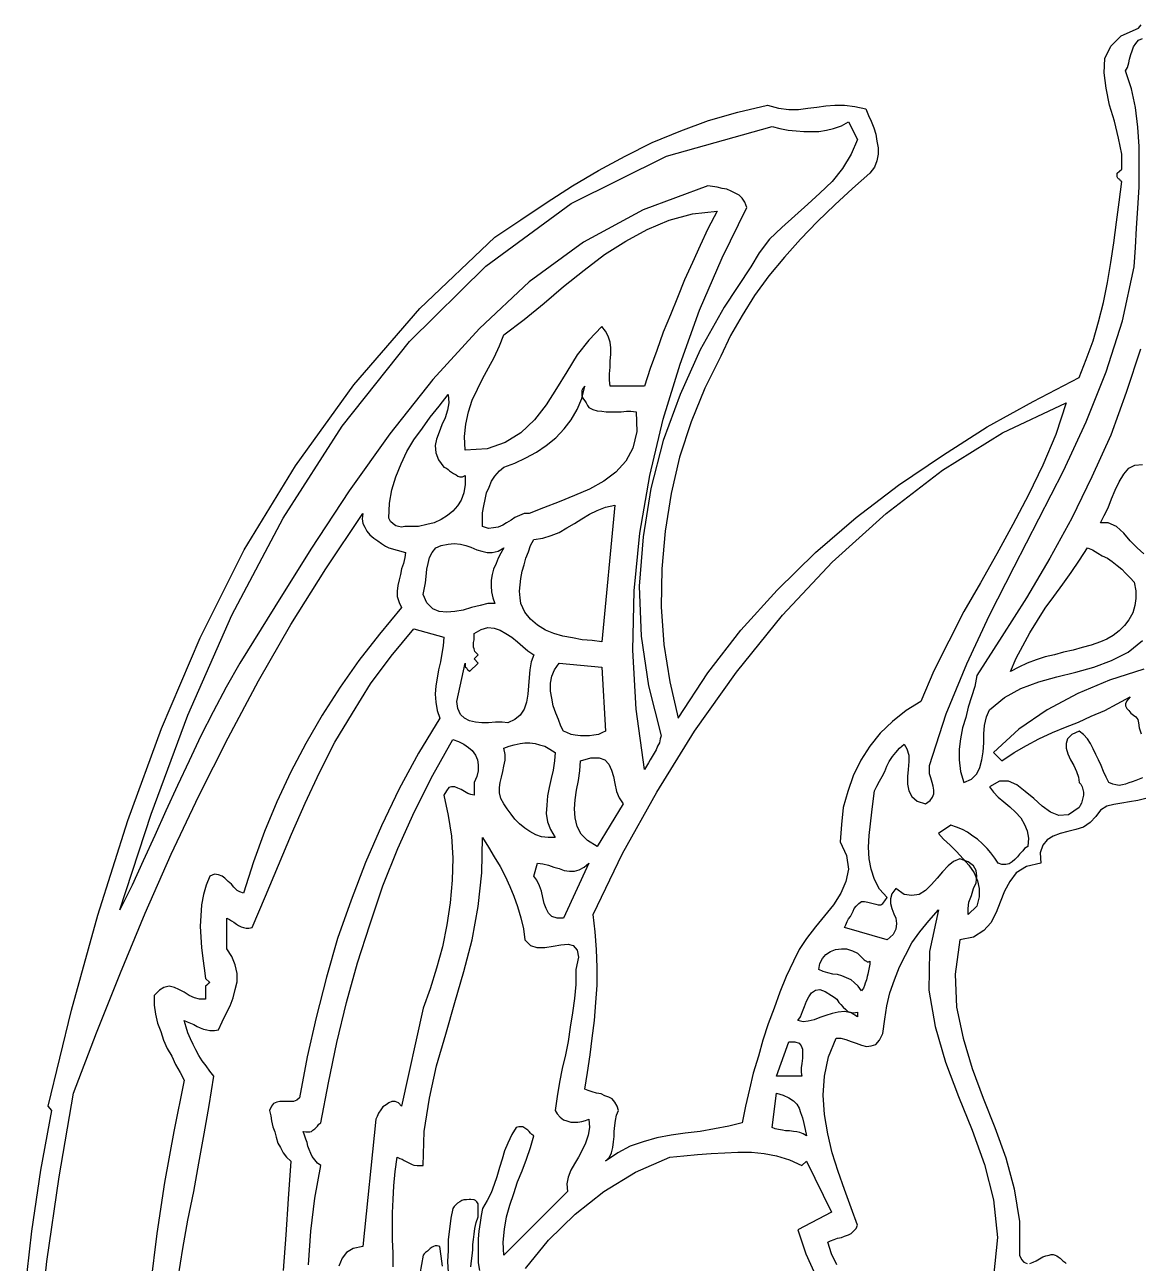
# Model space of a CAD drawing. Extents: x 0.03 to 6.93, y 0.01 to 8.51.
# Drawn here: x 0.056 to 1.777, y 6.592 to 8.505 of the extents above; entities that cross this region are included whole.
import ezdxf

# ---------------------------------------------------------------- set-up
doc = ezdxf.new("R2010")
doc.units = 0
doc.layers.add('1', color=7, linetype='Continuous')

msp = doc.modelspace()

# ---------------------------------------------------------------- linework, layer by layer
for points in [[(0.056, 6.546), (0.067, 6.642), (0.081, 6.736), (0.098, 6.828), (0.092, 6.835), (0.128, 6.983), (0.169, 7.13), (0.215, 7.276), (0.267, 7.418), (0.327, 7.558), (0.395, 7.694), (0.474, 7.824), (0.564, 7.949), (0.666, 8.067), (0.782, 8.177), (0.822, 8.204), (0.861, 8.23), (0.902, 8.256), (0.942, 8.28), (0.983, 8.302), (1.025, 8.323), (1.069, 8.341), (1.112, 8.357), (1.157, 8.37), (1.203, 8.381), (1.22, 8.376), (1.236, 8.374), (1.251, 8.374), (1.265, 8.376), (1.279, 8.378), (1.293, 8.38), (1.307, 8.381), (1.322, 8.381), (1.338, 8.379), (1.355, 8.375), (1.359, 8.365), (1.363, 8.356), (1.367, 8.346), (1.37, 8.336), (1.372, 8.325), (1.374, 8.315), (1.374, 8.305), (1.372, 8.295), (1.368, 8.285), (1.361, 8.276), (1.334, 8.252), (1.307, 8.227), (1.28, 8.201), (1.254, 8.174), (1.229, 8.146), (1.205, 8.117), (1.183, 8.087), (1.164, 8.056), (1.146, 8.025), (1.131, 7.993), (1.106, 7.944), (1.085, 7.892), (1.067, 7.837), (1.054, 7.781), (1.045, 7.723), (1.04, 7.665), (1.039, 7.606), (1.043, 7.548), (1.052, 7.49), (1.065, 7.434), (1.111, 7.504), (1.162, 7.57), (1.218, 7.632), (1.277, 7.69), (1.34, 7.744), (1.405, 7.794), (1.473, 7.84), (1.542, 7.884), (1.613, 7.923), (1.684, 7.96), (1.695, 7.988), (1.706, 8.017), (1.714, 8.046), (1.722, 8.076), (1.728, 8.107), (1.733, 8.138), (1.738, 8.168), (1.742, 8.2), (1.746, 8.231), (1.75, 8.263), (1.748, 8.264), (1.747, 8.266), (1.745, 8.267), (1.744, 8.268), (1.743, 8.27), (1.743, 8.272), (1.743, 8.274), (1.743, 8.276), (1.75, 8.282), (1.75, 8.305), (1.745, 8.33), (1.739, 8.356), (1.731, 8.381), (1.726, 8.407), (1.723, 8.431), (1.724, 8.453), (1.733, 8.472), (1.749, 8.488), (1.776, 8.5), (1.78, 8.505)], [(1.787, 7.31), (1.775, 7.307), (1.762, 7.305), (1.75, 7.303), (1.738, 7.301), (1.727, 7.298), (1.717, 7.292), (1.71, 7.282), (1.701, 7.273), (1.691, 7.266), (1.679, 7.262), (1.667, 7.259), (1.655, 7.256), (1.644, 7.252), (1.635, 7.246), (1.628, 7.238), (1.624, 7.226), (1.625, 7.21), (1.603, 7.205), (1.587, 7.195), (1.577, 7.182), (1.569, 7.167), (1.562, 7.15), (1.556, 7.134), (1.548, 7.118), (1.537, 7.106), (1.521, 7.096), (1.5, 7.092), (1.493, 7.039), (1.495, 6.988), (1.505, 6.94), (1.519, 6.893), (1.536, 6.847), (1.554, 6.802), (1.571, 6.755), (1.584, 6.707), (1.592, 6.657), (1.592, 6.605), (1.595, 6.598), (1.599, 6.594), (1.604, 6.592)], [(1.608, 6.592), (1.613, 6.594), (1.618, 6.596), (1.623, 6.599), (1.628, 6.602), (1.633, 6.604), (1.638, 6.605), (1.641, 6.606), (1.644, 6.606), (1.647, 6.605), (1.65, 6.604), (1.652, 6.602), (1.655, 6.6), (1.657, 6.598), (1.659, 6.596), (1.662, 6.594), (1.664, 6.592)]]:
    msp.add_lwpolyline(points)
at = {"layer": '1'}
for points in [[(1.782, 7.342), (1.777, 7.34), (1.772, 7.338), (1.766, 7.336), (1.761, 7.334), (1.756, 7.332), (1.751, 7.331), (1.746, 7.33), (1.741, 7.331), (1.736, 7.332), (1.73, 7.335), (1.726, 7.343), (1.722, 7.352), (1.718, 7.361), (1.714, 7.37), (1.71, 7.378), (1.706, 7.387), (1.702, 7.395), (1.697, 7.402), (1.691, 7.409), (1.684, 7.414), (1.673, 7.409), (1.666, 7.402), (1.664, 7.395), (1.664, 7.388), (1.667, 7.379), (1.671, 7.37), (1.676, 7.361), (1.68, 7.352), (1.683, 7.343), (1.684, 7.335), (1.687, 7.332), (1.689, 7.328), (1.69, 7.324), (1.691, 7.32), (1.691, 7.315), (1.69, 7.311), (1.689, 7.307), (1.688, 7.303), (1.686, 7.299), (1.684, 7.296), (1.668, 7.285), (1.653, 7.284), (1.64, 7.289), (1.627, 7.298), (1.614, 7.31), (1.601, 7.321), (1.588, 7.331), (1.575, 7.337), (1.561, 7.337), (1.546, 7.328), (1.552, 7.32), (1.559, 7.312), (1.568, 7.305), (1.577, 7.297), (1.586, 7.289), (1.594, 7.28), (1.6, 7.27), (1.604, 7.26), (1.606, 7.249), (1.605, 7.236), (1.6, 7.233), (1.597, 7.229), (1.592, 7.224), (1.589, 7.22), (1.585, 7.216), (1.581, 7.212), (1.576, 7.209), (1.571, 7.208), (1.565, 7.208), (1.559, 7.21), (1.554, 7.218), (1.548, 7.226), (1.542, 7.233), (1.535, 7.24), (1.527, 7.247), (1.52, 7.252), (1.512, 7.258), (1.504, 7.262), (1.495, 7.266), (1.486, 7.269), (1.467, 7.256), (1.475, 7.247), (1.485, 7.238), (1.495, 7.228), (1.505, 7.217), (1.514, 7.207), (1.522, 7.195), (1.527, 7.183), (1.53, 7.171), (1.53, 7.158), (1.526, 7.144), (1.513, 7.131), (1.513, 7.14), (1.514, 7.15), (1.518, 7.16), (1.521, 7.171), (1.525, 7.18), (1.526, 7.19), (1.525, 7.199), (1.521, 7.206), (1.513, 7.212), (1.5, 7.217), (1.49, 7.213), (1.482, 7.206), (1.473, 7.197), (1.465, 7.187), (1.456, 7.177), (1.447, 7.168), (1.437, 7.162), (1.426, 7.16), (1.414, 7.162), (1.401, 7.171), (1.395, 7.163), (1.393, 7.155), (1.393, 7.148), (1.395, 7.14), (1.398, 7.132), (1.401, 7.125), (1.402, 7.117), (1.401, 7.108), (1.397, 7.1), (1.388, 7.092), (1.322, 7.111), (1.324, 7.115), (1.326, 7.12), (1.328, 7.124), (1.331, 7.128), (1.333, 7.132), (1.335, 7.136), (1.337, 7.14), (1.34, 7.144), (1.344, 7.148), (1.348, 7.151), (1.353, 7.151), (1.358, 7.15), (1.362, 7.149), (1.366, 7.148), (1.37, 7.147), (1.374, 7.146), (1.378, 7.146), (1.381, 7.148), (1.384, 7.152), (1.388, 7.157), (1.376, 7.17), (1.368, 7.185), (1.363, 7.201), (1.36, 7.217), (1.359, 7.235), (1.36, 7.253), (1.362, 7.271), (1.364, 7.289), (1.366, 7.306), (1.368, 7.322), (1.372, 7.329), (1.376, 7.337), (1.38, 7.344), (1.384, 7.352), (1.387, 7.36), (1.391, 7.367), (1.396, 7.375), (1.401, 7.381), (1.407, 7.388), (1.414, 7.394), (1.418, 7.387), (1.421, 7.377), (1.421, 7.367), (1.42, 7.355), (1.419, 7.344), (1.419, 7.332), (1.421, 7.322), (1.426, 7.313), (1.434, 7.306), (1.447, 7.302), (1.454, 7.307), (1.458, 7.312), (1.46, 7.317), (1.46, 7.323), (1.459, 7.329), (1.457, 7.335), (1.455, 7.342), (1.453, 7.348), (1.453, 7.355), (1.453, 7.361), (1.479, 7.441), (1.511, 7.518), (1.546, 7.593), (1.584, 7.668), (1.622, 7.742), (1.66, 7.816), (1.695, 7.892), (1.726, 7.969), (1.751, 8.048), (1.769, 8.131), (1.771, 8.161), (1.773, 8.191), (1.775, 8.222), (1.777, 8.254), (1.777, 8.285), (1.777, 8.317), (1.775, 8.347), (1.771, 8.377), (1.765, 8.406), (1.756, 8.434), (1.759, 8.439), (1.761, 8.446), (1.762, 8.452), (1.764, 8.459), (1.766, 8.465), (1.768, 8.471), (1.772, 8.476), (1.776, 8.481), (1.782, 8.484)], [(1.342, 8.328), (1.332, 8.305), (1.319, 8.283), (1.303, 8.263), (1.284, 8.245), (1.265, 8.228), (1.245, 8.21), (1.225, 8.192), (1.206, 8.174), (1.19, 8.153), (1.177, 8.131), (1.136, 8.069), (1.099, 8.003), (1.068, 7.934), (1.042, 7.863), (1.023, 7.789), (1.011, 7.714), (1.005, 7.638), (1.008, 7.561), (1.019, 7.484), (1.039, 7.407), (1.037, 7.402), (1.036, 7.396), (1.033, 7.391), (1.031, 7.385), (1.028, 7.38), (1.025, 7.375), (1.022, 7.37), (1.019, 7.365), (1.016, 7.36), (1.013, 7.355), (1, 7.448), (0.995, 7.539), (0.997, 7.631), (1.006, 7.72), (1.021, 7.809), (1.042, 7.896), (1.068, 7.981), (1.098, 8.064), (1.133, 8.145), (1.171, 8.223), (1.168, 8.231), (1.164, 8.237), (1.159, 8.242), (1.153, 8.245), (1.147, 8.248), (1.14, 8.251), (1.133, 8.252), (1.125, 8.254), (1.118, 8.255), (1.111, 8.256), (1.011, 8.219), (0.919, 8.169), (0.835, 8.108), (0.758, 8.036), (0.686, 7.957), (0.62, 7.873), (0.557, 7.785), (0.498, 7.695), (0.442, 7.606), (0.388, 7.519), (0.367, 7.482), (0.347, 7.444), (0.328, 7.407), (0.31, 7.368), (0.292, 7.33), (0.274, 7.291), (0.257, 7.253), (0.239, 7.214), (0.222, 7.176), (0.203, 7.138), (0.251, 7.286), (0.308, 7.439), (0.376, 7.593), (0.455, 7.743), (0.546, 7.885), (0.65, 8.016), (0.768, 8.132), (0.9, 8.229), (1.047, 8.302), (1.21, 8.348), (1.222, 8.345), (1.235, 8.342), (1.247, 8.341), (1.259, 8.34), (1.27, 8.34), (1.282, 8.34), (1.294, 8.342), (1.305, 8.345), (1.317, 8.349), (1.328, 8.355), (1.342, 8.328)], [(1.125, 8.217), (1.111, 8.19), (1.099, 8.164), (1.087, 8.138), (1.075, 8.111), (1.064, 8.084), (1.053, 8.057), (1.042, 8.03), (1.032, 8.002), (1.022, 7.974), (1.013, 7.947), (0.96, 7.947), (0.959, 7.956), (0.959, 7.966), (0.96, 7.976), (0.96, 7.986), (0.961, 7.996), (0.961, 8.006), (0.96, 8.015), (0.957, 8.024), (0.953, 8.032), (0.947, 8.039), (0.927, 8.018), (0.909, 7.995), (0.893, 7.969), (0.877, 7.943), (0.861, 7.918), (0.843, 7.895), (0.822, 7.875), (0.798, 7.86), (0.77, 7.85), (0.736, 7.848), (0.735, 7.869), (0.737, 7.888), (0.741, 7.907), (0.747, 7.925), (0.755, 7.942), (0.763, 7.958), (0.772, 7.975), (0.781, 7.991), (0.789, 8.009), (0.796, 8.026), (0.827, 8.05), (0.858, 8.075), (0.888, 8.101), (0.92, 8.126), (0.951, 8.15), (0.984, 8.171), (1.017, 8.189), (1.051, 8.203), (1.087, 8.213), (1.125, 8.217)], [(1.779, 8.004), (1.757, 7.937), (1.733, 7.871), (1.704, 7.807), (1.673, 7.743), (1.639, 7.681), (1.603, 7.62), (1.565, 7.56), (1.526, 7.5), (1.523, 7.483), (1.518, 7.467), (1.513, 7.451), (1.509, 7.435), (1.504, 7.419), (1.501, 7.402), (1.499, 7.386), (1.499, 7.37), (1.501, 7.352), (1.506, 7.335), (1.518, 7.34), (1.526, 7.348), (1.531, 7.358), (1.534, 7.37), (1.536, 7.382), (1.537, 7.396), (1.537, 7.41), (1.538, 7.423), (1.541, 7.436), (1.546, 7.447), (1.569, 7.466), (1.594, 7.48), (1.622, 7.49), (1.65, 7.498), (1.679, 7.505), (1.707, 7.513), (1.734, 7.523), (1.76, 7.536), (1.782, 7.554)], [(0.927, 7.914), (0.933, 7.911), (0.94, 7.909), (0.947, 7.908), (0.954, 7.907), (0.962, 7.907), (0.969, 7.907), (0.977, 7.907), (0.985, 7.908), (0.992, 7.908), (1, 7.907), (1.001, 7.877), (0.995, 7.851), (0.984, 7.831), (0.969, 7.814), (0.95, 7.8), (0.928, 7.788), (0.905, 7.778), (0.881, 7.768), (0.857, 7.759), (0.835, 7.75), (0.827, 7.75), (0.82, 7.747), (0.813, 7.744), (0.807, 7.74), (0.8, 7.736), (0.794, 7.732), (0.787, 7.729), (0.78, 7.728), (0.772, 7.727), (0.763, 7.73), (0.763, 7.74), (0.763, 7.751), (0.765, 7.762), (0.767, 7.772), (0.769, 7.782), (0.773, 7.791), (0.777, 7.8), (0.782, 7.808), (0.789, 7.816), (0.796, 7.822), (0.813, 7.828), (0.83, 7.836), (0.846, 7.845), (0.861, 7.855), (0.876, 7.867), (0.889, 7.881), (0.9, 7.895), (0.909, 7.911), (0.916, 7.928), (0.921, 7.947), (0.918, 7.943), (0.916, 7.94), (0.916, 7.937), (0.916, 7.933), (0.917, 7.93), (0.919, 7.927), (0.921, 7.924), (0.923, 7.921), (0.925, 7.917), (0.927, 7.914)], [(0.703, 7.822), (0.707, 7.82), (0.71, 7.818), (0.712, 7.816), (0.715, 7.814), (0.718, 7.812), (0.722, 7.81), (0.725, 7.808), (0.728, 7.807), (0.732, 7.807), (0.736, 7.809), (0.736, 7.795), (0.734, 7.782), (0.73, 7.771), (0.724, 7.762), (0.717, 7.754), (0.709, 7.747), (0.699, 7.741), (0.688, 7.736), (0.677, 7.733), (0.664, 7.73), (0.659, 7.73), (0.654, 7.73), (0.649, 7.73), (0.643, 7.73), (0.638, 7.729), (0.633, 7.73), (0.629, 7.731), (0.625, 7.734), (0.621, 7.738), (0.618, 7.743), (0.619, 7.766), (0.623, 7.787), (0.629, 7.807), (0.637, 7.827), (0.646, 7.846), (0.657, 7.864), (0.67, 7.882), (0.682, 7.899), (0.696, 7.916), (0.71, 7.934), (0.711, 7.921), (0.709, 7.91), (0.705, 7.898), (0.7, 7.887), (0.696, 7.876), (0.692, 7.865), (0.69, 7.855), (0.691, 7.844), (0.695, 7.833), (0.703, 7.822)], [(1.44, 7.46), (1.417, 7.446), (1.396, 7.429), (1.377, 7.411), (1.361, 7.391), (1.347, 7.369), (1.335, 7.345), (1.327, 7.321), (1.32, 7.296), (1.317, 7.27), (1.315, 7.243), (1.325, 7.222), (1.328, 7.201), (1.324, 7.182), (1.316, 7.164), (1.305, 7.146), (1.291, 7.129), (1.277, 7.112), (1.263, 7.094), (1.252, 7.077), (1.243, 7.059), (1.232, 7.035), (1.222, 7.011), (1.213, 6.986), (1.204, 6.962), (1.196, 6.937), (1.189, 6.912), (1.181, 6.886), (1.175, 6.861), (1.169, 6.835), (1.164, 6.809), (1.143, 6.804), (1.121, 6.8), (1.099, 6.796), (1.076, 6.793), (1.054, 6.79), (1.032, 6.786), (1.011, 6.78), (0.991, 6.773), (0.972, 6.763), (0.953, 6.75), (0.959, 6.756), (0.962, 6.763), (0.964, 6.771), (0.965, 6.78), (0.966, 6.788), (0.966, 6.796), (0.967, 6.805), (0.968, 6.813), (0.97, 6.821), (0.973, 6.828), (0.971, 6.835), (0.967, 6.841), (0.963, 6.846), (0.958, 6.849), (0.952, 6.851), (0.946, 6.854), (0.939, 6.855), (0.932, 6.857), (0.926, 6.859), (0.921, 6.861), (0.925, 6.887), (0.929, 6.914), (0.932, 6.94), (0.936, 6.967), (0.938, 6.995), (0.94, 7.022), (0.94, 7.049), (0.939, 7.077), (0.937, 7.104), (0.934, 7.131), (0.979, 7.225), (1.032, 7.32), (1.09, 7.414), (1.155, 7.505), (1.226, 7.593), (1.303, 7.675), (1.386, 7.75), (1.473, 7.817), (1.566, 7.875), (1.664, 7.921), (1.648, 7.872), (1.628, 7.825), (1.606, 7.779), (1.582, 7.733), (1.557, 7.688), (1.532, 7.643), (1.506, 7.599), (1.483, 7.553), (1.46, 7.507), (1.44, 7.46)], [(1.784, 7.688), (1.774, 7.697), (1.763, 7.708), (1.753, 7.72), (1.742, 7.73), (1.729, 7.736), (1.717, 7.736), (1.723, 7.747), (1.729, 7.759), (1.734, 7.773), (1.74, 7.786), (1.746, 7.799), (1.753, 7.811), (1.761, 7.82), (1.77, 7.825), (1.782, 7.826)], [(0.076, 6.462), (0.09, 6.595), (0.109, 6.726), (0.131, 6.855), (0.167, 6.948), (0.204, 7.041), (0.242, 7.133), (0.282, 7.224), (0.325, 7.314), (0.37, 7.404), (0.417, 7.492), (0.467, 7.579), (0.521, 7.665), (0.578, 7.75), (0.577, 7.742), (0.578, 7.735), (0.581, 7.729), (0.584, 7.723), (0.589, 7.717), (0.595, 7.712), (0.601, 7.708), (0.607, 7.704), (0.613, 7.7), (0.618, 7.697)], [(0.947, 7.552), (0.932, 7.554), (0.917, 7.555), (0.902, 7.558), (0.887, 7.561), (0.873, 7.565), (0.86, 7.57), (0.848, 7.578), (0.837, 7.587), (0.828, 7.598), (0.822, 7.611), (0.821, 7.62), (0.82, 7.63), (0.821, 7.64), (0.822, 7.65), (0.824, 7.661), (0.827, 7.671), (0.83, 7.681), (0.834, 7.691), (0.837, 7.701), (0.842, 7.71), (0.856, 7.712), (0.869, 7.716), (0.881, 7.721), (0.893, 7.728), (0.905, 7.735), (0.916, 7.742), (0.928, 7.749), (0.94, 7.755), (0.953, 7.76), (0.967, 7.763), (0.947, 7.552)], [(0.618, 7.697), (0.644, 7.69), (0.643, 7.682), (0.641, 7.673), (0.638, 7.665), (0.636, 7.656), (0.634, 7.648), (0.632, 7.639), (0.631, 7.63), (0.631, 7.622), (0.634, 7.613), (0.638, 7.605), (0.604, 7.564), (0.572, 7.523), (0.543, 7.482), (0.515, 7.439), (0.49, 7.395), (0.467, 7.351), (0.445, 7.305), (0.426, 7.259), (0.409, 7.212), (0.394, 7.164), (0.388, 7.166), (0.384, 7.168), (0.379, 7.173), (0.375, 7.178), (0.37, 7.182), (0.365, 7.187), (0.361, 7.19), (0.355, 7.192), (0.349, 7.193), (0.342, 7.19), (0.336, 7.176), (0.332, 7.162), (0.329, 7.146), (0.328, 7.129), (0.327, 7.113), (0.328, 7.096), (0.329, 7.08), (0.331, 7.063), (0.333, 7.048), (0.335, 7.032), (0.342, 7.026), (0.339, 7.024), (0.337, 7.022), (0.335, 7.02), (0.335, 7.017), (0.335, 7.014), (0.335, 7.011), (0.335, 7.008), (0.335, 7.005), (0.335, 7.002), (0.335, 7), (0.326, 7), (0.318, 7.002), (0.31, 7.006), (0.302, 7.011), (0.294, 7.015), (0.287, 7.018), (0.279, 7.02), (0.271, 7.018), (0.264, 7.014), (0.256, 7.006), (0.256, 6.991), (0.258, 6.977), (0.261, 6.963), (0.266, 6.95), (0.27, 6.937), (0.276, 6.924), (0.283, 6.912), (0.289, 6.899), (0.296, 6.887), (0.302, 6.875), (0.286, 6.796), (0.272, 6.717), (0.26, 6.638), (0.25, 6.559)], [(0.796, 7.697), (0.791, 7.689), (0.787, 7.681), (0.784, 7.673), (0.78, 7.664), (0.778, 7.656), (0.776, 7.647), (0.776, 7.638), (0.777, 7.629), (0.779, 7.62), (0.782, 7.611), (0.771, 7.611), (0.759, 7.608), (0.746, 7.605), (0.733, 7.601), (0.72, 7.599), (0.708, 7.598), (0.696, 7.599), (0.686, 7.603), (0.677, 7.612), (0.671, 7.625), (0.673, 7.633), (0.675, 7.643), (0.676, 7.653), (0.677, 7.664), (0.679, 7.673), (0.681, 7.682), (0.685, 7.69), (0.691, 7.697), (0.699, 7.701), (0.71, 7.703), (0.719, 7.704), (0.729, 7.703), (0.737, 7.701), (0.745, 7.698), (0.754, 7.694), (0.762, 7.692), (0.77, 7.69), (0.778, 7.69), (0.787, 7.692), (0.796, 7.697)], [(1.769, 7.644), (1.772, 7.631), (1.772, 7.619), (1.77, 7.608), (1.767, 7.597), (1.761, 7.586), (1.754, 7.577), (1.746, 7.569), (1.737, 7.562), (1.727, 7.556), (1.717, 7.552), (1.703, 7.547), (1.689, 7.543), (1.675, 7.539), (1.66, 7.536), (1.646, 7.532), (1.632, 7.529), (1.618, 7.524), (1.604, 7.519), (1.591, 7.513), (1.578, 7.506), (1.587, 7.527), (1.597, 7.546), (1.608, 7.566), (1.62, 7.585), (1.632, 7.604), (1.645, 7.622), (1.659, 7.641), (1.672, 7.659), (1.685, 7.678), (1.697, 7.697), (1.705, 7.694), (1.713, 7.689), (1.72, 7.685), (1.728, 7.681), (1.735, 7.676), (1.743, 7.67), (1.75, 7.664), (1.756, 7.658), (1.763, 7.651), (1.769, 7.644)], [(0.293, 6.57), (0.3, 6.615), (0.308, 6.659), (0.317, 6.703), (0.325, 6.747), (0.333, 6.792), (0.341, 6.836), (0.348, 6.881), (0.342, 6.889), (0.336, 6.897), (0.33, 6.905), (0.325, 6.913), (0.32, 6.922), (0.316, 6.93), (0.312, 6.939), (0.308, 6.948), (0.305, 6.957), (0.302, 6.967), (0.307, 6.965), (0.312, 6.963), (0.317, 6.961), (0.322, 6.958), (0.327, 6.956), (0.332, 6.954), (0.337, 6.953), (0.342, 6.952), (0.349, 6.952), (0.355, 6.953), (0.361, 6.965), (0.367, 6.978), (0.373, 6.99), (0.378, 7.002), (0.381, 7.015), (0.384, 7.027), (0.384, 7.04), (0.381, 7.053), (0.376, 7.066), (0.368, 7.078), (0.368, 7.125), (0.372, 7.123), (0.375, 7.121), (0.379, 7.119), (0.383, 7.116), (0.386, 7.114), (0.39, 7.112), (0.394, 7.111), (0.398, 7.11), (0.402, 7.11), (0.407, 7.111), (0.428, 7.159), (0.448, 7.207), (0.468, 7.255), (0.489, 7.303), (0.511, 7.35), (0.535, 7.397), (0.562, 7.442), (0.59, 7.487), (0.622, 7.53), (0.657, 7.572), (0.703, 7.559)], [(0.703, 7.559), (0.702, 7.546), (0.7, 7.534), (0.698, 7.521), (0.695, 7.509), (0.693, 7.496), (0.691, 7.484), (0.69, 7.471), (0.691, 7.459), (0.693, 7.446), (0.697, 7.434), (0.664, 7.38), (0.634, 7.325), (0.607, 7.268), (0.582, 7.211), (0.56, 7.153), (0.539, 7.094), (0.522, 7.034), (0.506, 6.972), (0.492, 6.911), (0.48, 6.848), (0.476, 6.844), (0.471, 6.842), (0.466, 6.842), (0.461, 6.842), (0.456, 6.842), (0.45, 6.842), (0.445, 6.841), (0.44, 6.839), (0.437, 6.835), (0.434, 6.828), (0.436, 6.82), (0.437, 6.812), (0.439, 6.803), (0.442, 6.795), (0.444, 6.787), (0.447, 6.778), (0.451, 6.771), (0.455, 6.763), (0.46, 6.756), (0.467, 6.75), (0.463, 6.692), (0.459, 6.636), (0.455, 6.581)], [(0.842, 7.532), (0.838, 7.521), (0.836, 7.509), (0.835, 7.497), (0.834, 7.484), (0.833, 7.471), (0.831, 7.459), (0.827, 7.448), (0.821, 7.439), (0.813, 7.432), (0.802, 7.427), (0.793, 7.428), (0.783, 7.428), (0.772, 7.427), (0.762, 7.427), (0.752, 7.428), (0.743, 7.43), (0.735, 7.434), (0.729, 7.44), (0.725, 7.449), (0.723, 7.46), (0.736, 7.519), (0.736, 7.517), (0.736, 7.515), (0.736, 7.513), (0.738, 7.512), (0.739, 7.51), (0.74, 7.509), (0.742, 7.507), (0.743, 7.506), (0.756, 7.519), (0.75, 7.526), (0.756, 7.532), (0.753, 7.535), (0.751, 7.537), (0.75, 7.541), (0.749, 7.544), (0.749, 7.547), (0.749, 7.551), (0.75, 7.555), (0.75, 7.558), (0.75, 7.562), (0.75, 7.565), (0.761, 7.571), (0.771, 7.574), (0.781, 7.573), (0.79, 7.57), (0.799, 7.565), (0.808, 7.559), (0.817, 7.552), (0.825, 7.545), (0.833, 7.538), (0.842, 7.532)], [(0.953, 7.414), (0.948, 7.412), (0.942, 7.409), (0.935, 7.408), (0.928, 7.407), (0.921, 7.407), (0.914, 7.407), (0.906, 7.408), (0.9, 7.409), (0.893, 7.412), (0.888, 7.414), (0.884, 7.422), (0.88, 7.432), (0.876, 7.442), (0.872, 7.453), (0.87, 7.465), (0.868, 7.476), (0.868, 7.488), (0.87, 7.499), (0.874, 7.509), (0.881, 7.519), (0.947, 7.513), (0.953, 7.414)], [(1.784, 7.51), (1.731, 7.493), (1.682, 7.472), (1.635, 7.447), (1.591, 7.417), (1.552, 7.381), (1.565, 7.368), (1.584, 7.381), (1.603, 7.392), (1.622, 7.402), (1.643, 7.412), (1.663, 7.42), (1.683, 7.428), (1.703, 7.437), (1.724, 7.446), (1.743, 7.456), (1.763, 7.467), (1.758, 7.461), (1.756, 7.456), (1.756, 7.453), (1.758, 7.449), (1.761, 7.446), (1.764, 7.442), (1.768, 7.439), (1.772, 7.436), (1.775, 7.432), (1.776, 7.427), (1.777, 7.419), (1.78, 7.41)], [(0.494, 6.59), (0.498, 6.642), (0.504, 6.693), (0.513, 6.743), (0.508, 6.747), (0.504, 6.752), (0.5, 6.757), (0.498, 6.762), (0.495, 6.768), (0.493, 6.773), (0.492, 6.779), (0.49, 6.784), (0.488, 6.79), (0.486, 6.796), (0.49, 6.795), (0.493, 6.795), (0.496, 6.795), (0.499, 6.796), (0.501, 6.798), (0.504, 6.8), (0.506, 6.802), (0.508, 6.804), (0.51, 6.807), (0.513, 6.809), (0.525, 6.871), (0.538, 6.933), (0.553, 6.995), (0.57, 7.056), (0.589, 7.115), (0.609, 7.175), (0.632, 7.233), (0.658, 7.29), (0.686, 7.346), (0.717, 7.401), (0.726, 7.398), (0.734, 7.394), (0.741, 7.389), (0.747, 7.384), (0.752, 7.377), (0.755, 7.37), (0.756, 7.362), (0.756, 7.353), (0.754, 7.344), (0.75, 7.335)], [(0.875, 7.25), (0.864, 7.25), (0.854, 7.251), (0.845, 7.254), (0.836, 7.259), (0.828, 7.264), (0.82, 7.271), (0.813, 7.278), (0.807, 7.286), (0.801, 7.294), (0.796, 7.302), (0.791, 7.31), (0.789, 7.319), (0.789, 7.327), (0.79, 7.335), (0.792, 7.343), (0.794, 7.352), (0.796, 7.36), (0.798, 7.369), (0.798, 7.378), (0.796, 7.388), (0.804, 7.391), (0.812, 7.393), (0.821, 7.395), (0.828, 7.396), (0.836, 7.396), (0.844, 7.395), (0.851, 7.393), (0.859, 7.391), (0.867, 7.386), (0.875, 7.381), (0.874, 7.368), (0.872, 7.354), (0.869, 7.341), (0.866, 7.327), (0.863, 7.314), (0.862, 7.3), (0.861, 7.287), (0.863, 7.274), (0.868, 7.262), (0.875, 7.25)], [(0.98, 7.302), (0.94, 7.236), (0.925, 7.245), (0.915, 7.255), (0.909, 7.267), (0.906, 7.28), (0.905, 7.294), (0.906, 7.308), (0.908, 7.323), (0.911, 7.338), (0.913, 7.353), (0.914, 7.368), (0.93, 7.373), (0.943, 7.373), (0.952, 7.37), (0.958, 7.363), (0.962, 7.354), (0.965, 7.344), (0.967, 7.333), (0.97, 7.321), (0.974, 7.311), (0.98, 7.302)], [(0.75, 7.335), (0.75, 7.315), (0.745, 7.316), (0.74, 7.318), (0.735, 7.321), (0.73, 7.324), (0.725, 7.326), (0.72, 7.328), (0.715, 7.328), (0.711, 7.327), (0.707, 7.322), (0.703, 7.315), (0.71, 7.284), (0.715, 7.252), (0.717, 7.218), (0.716, 7.184), (0.713, 7.149), (0.708, 7.115), (0.701, 7.081), (0.692, 7.048), (0.682, 7.016), (0.671, 6.986), (0.638, 6.835), (0.633, 6.84), (0.628, 6.842), (0.623, 6.842), (0.618, 6.84), (0.614, 6.837), (0.609, 6.834), (0.606, 6.829), (0.602, 6.824), (0.6, 6.819), (0.598, 6.815), (0.578, 6.618), (0.563, 6.615), (0.553, 6.609), (0.546, 6.6), (0.541, 6.588)], [(0.625, 6.587), (0.625, 6.608), (0.624, 6.629), (0.624, 6.649), (0.624, 6.67), (0.625, 6.691), (0.626, 6.712), (0.628, 6.734), (0.631, 6.756), (0.635, 6.754), (0.639, 6.753), (0.642, 6.751), (0.646, 6.749), (0.65, 6.747), (0.654, 6.745), (0.657, 6.744), (0.662, 6.743), (0.666, 6.743), (0.671, 6.743), (0.673, 6.796), (0.681, 6.847), (0.692, 6.897), (0.706, 6.946), (0.72, 6.995), (0.734, 7.043), (0.747, 7.092), (0.756, 7.143), (0.762, 7.195), (0.763, 7.25), (0.772, 7.235), (0.781, 7.22), (0.79, 7.205), (0.798, 7.19), (0.805, 7.174), (0.811, 7.159), (0.817, 7.143), (0.822, 7.126), (0.826, 7.109), (0.828, 7.092)], [(0.927, 7.21), (0.888, 7.125), (0.878, 7.125), (0.87, 7.128), (0.865, 7.133), (0.861, 7.14), (0.858, 7.148), (0.856, 7.157), (0.854, 7.167), (0.851, 7.175), (0.847, 7.184), (0.842, 7.19), (0.848, 7.21), (0.856, 7.209), (0.865, 7.207), (0.873, 7.204), (0.881, 7.202), (0.889, 7.199), (0.897, 7.198), (0.905, 7.198), (0.912, 7.2), (0.92, 7.204), (0.927, 7.21)], [(1.31, 6.59), (1.302, 6.607), (1.296, 6.625), (1.3, 6.627), (1.306, 6.629), (1.311, 6.631), (1.317, 6.632), (1.322, 6.634), (1.328, 6.636), (1.332, 6.638), (1.336, 6.642), (1.34, 6.646), (1.342, 6.651), (1.332, 6.678), (1.322, 6.706), (1.312, 6.734), (1.303, 6.763), (1.296, 6.792), (1.291, 6.822), (1.289, 6.852), (1.291, 6.881), (1.297, 6.911), (1.309, 6.94), (1.316, 6.94), (1.324, 6.938), (1.332, 6.935), (1.34, 6.932), (1.348, 6.929), (1.356, 6.927), (1.363, 6.928), (1.37, 6.93), (1.376, 6.937), (1.381, 6.947), (1.384, 6.969), (1.387, 6.99), (1.392, 7.01), (1.399, 7.03), (1.407, 7.05), (1.416, 7.068), (1.426, 7.087), (1.438, 7.104), (1.452, 7.121), (1.467, 7.138), (1.453, 7.074), (1.452, 7.014), (1.462, 6.958), (1.478, 6.903), (1.498, 6.85), (1.519, 6.798), (1.538, 6.745), (1.552, 6.69), (1.558, 6.632), (1.552, 6.572)], [(0.828, 7.092), (0.837, 7.083), (0.847, 7.08), (0.859, 7.08), (0.872, 7.082), (0.884, 7.084), (0.895, 7.085), (0.903, 7.083), (0.909, 7.076), (0.911, 7.065), (0.907, 7.046), (0.907, 7.023), (0.905, 7.001), (0.902, 6.979), (0.898, 6.957), (0.895, 6.935), (0.891, 6.914), (0.886, 6.893), (0.882, 6.872), (0.878, 6.85), (0.875, 6.828), (0.878, 6.823), (0.883, 6.818), (0.888, 6.814), (0.893, 6.812), (0.899, 6.81), (0.905, 6.81), (0.91, 6.81), (0.916, 6.811), (0.922, 6.813), (0.927, 6.815), (0.928, 6.802), (0.926, 6.79), (0.922, 6.778), (0.917, 6.767), (0.911, 6.756), (0.905, 6.746), (0.899, 6.736), (0.895, 6.725), (0.893, 6.715), (0.894, 6.703), (0.796, 6.605), (0.795, 6.625), (0.797, 6.645), (0.8, 6.664), (0.805, 6.682), (0.811, 6.7), (0.817, 6.718), (0.824, 6.735), (0.831, 6.753), (0.837, 6.771), (0.842, 6.789), (0.839, 6.791), (0.837, 6.793), (0.835, 6.796), (0.833, 6.798), (0.83, 6.8), (0.828, 6.801), (0.825, 6.803), (0.822, 6.803), (0.819, 6.803), (0.815, 6.802), (0.808, 6.791), (0.802, 6.778), (0.797, 6.766), (0.793, 6.753), (0.789, 6.74), (0.785, 6.726), (0.781, 6.714), (0.776, 6.701), (0.77, 6.689), (0.763, 6.677), (0.761, 6.666), (0.759, 6.655), (0.757, 6.642), (0.756, 6.63), (0.756, 6.618), (0.756, 6.606), (0.756, 6.593), (0.758, 6.581)], [(1.361, 7.059), (1.361, 7.054), (1.36, 7.049), (1.359, 7.044), (1.358, 7.039), (1.357, 7.035), (1.356, 7.03), (1.354, 7.025), (1.353, 7.021), (1.351, 7.017), (1.348, 7.013), (1.343, 7.02), (1.337, 7.026), (1.332, 7.03), (1.325, 7.033), (1.318, 7.036), (1.311, 7.038), (1.304, 7.039), (1.296, 7.041), (1.289, 7.043), (1.282, 7.046), (1.284, 7.055), (1.288, 7.063), (1.293, 7.069), (1.3, 7.074), (1.308, 7.077), (1.317, 7.078), (1.325, 7.078), (1.334, 7.075), (1.342, 7.071), (1.348, 7.065), (1.349, 7.064), (1.351, 7.062), (1.352, 7.061), (1.354, 7.06), (1.356, 7.059), (1.357, 7.058), (1.359, 7.058), (1.361, 7.059)], [(1.342, 6.98), (1.342, 6.973), (1.332, 6.979), (1.322, 6.981), (1.312, 6.98), (1.303, 6.978), (1.293, 6.975), (1.284, 6.972), (1.275, 6.968), (1.266, 6.966), (1.258, 6.965), (1.25, 6.967), (1.254, 6.973), (1.257, 6.981), (1.26, 6.989), (1.263, 6.997), (1.267, 7.004), (1.271, 7.01), (1.277, 7.014), (1.284, 7.015), (1.292, 7.012), (1.302, 7.006), (1.306, 7.003), (1.31, 7), (1.313, 6.995), (1.316, 6.992), (1.32, 6.988), (1.324, 6.984), (1.327, 6.981), (1.331, 6.98), (1.336, 6.979), (1.342, 6.98)], [(1.256, 6.881), (1.217, 6.881), (1.236, 6.934), (1.245, 6.934), (1.252, 6.932), (1.255, 6.928), (1.257, 6.923), (1.257, 6.916), (1.257, 6.909), (1.256, 6.901), (1.255, 6.894), (1.255, 6.887), (1.256, 6.881)], [(1.263, 6.789), (1.258, 6.792), (1.253, 6.794), (1.248, 6.795), (1.243, 6.796), (1.237, 6.797), (1.231, 6.797), (1.226, 6.798), (1.22, 6.799), (1.215, 6.8), (1.21, 6.802), (1.217, 6.855), (1.227, 6.852), (1.236, 6.848), (1.243, 6.843), (1.248, 6.838), (1.252, 6.832), (1.254, 6.825), (1.257, 6.817), (1.259, 6.808), (1.261, 6.799), (1.263, 6.789)], [(0.829, 6.584), (0.865, 6.628), (0.906, 6.668), (0.95, 6.703), (0.999, 6.733), (1.052, 6.756), (1.074, 6.758), (1.095, 6.76), (1.116, 6.762), (1.137, 6.763), (1.157, 6.764), (1.178, 6.764), (1.198, 6.762), (1.217, 6.758), (1.237, 6.752), (1.256, 6.743)], [(1.256, 6.743), (1.263, 6.75), (1.302, 6.671), (1.25, 6.644), (1.262, 6.607), (1.279, 6.569)], [(0.745, 6.587), (0.746, 6.596), (0.747, 6.604), (0.748, 6.613), (0.748, 6.621), (0.749, 6.629), (0.75, 6.637), (0.751, 6.646), (0.753, 6.655), (0.756, 6.664), (0.756, 6.667), (0.756, 6.67), (0.756, 6.673), (0.756, 6.675), (0.756, 6.679), (0.756, 6.682), (0.756, 6.684), (0.754, 6.687), (0.752, 6.689), (0.75, 6.69), (0.745, 6.691), (0.742, 6.691), (0.738, 6.69), (0.734, 6.69), (0.731, 6.689), (0.728, 6.687), (0.724, 6.685), (0.722, 6.683), (0.719, 6.68), (0.717, 6.677), (0.714, 6.662), (0.712, 6.645), (0.71, 6.629), (0.71, 6.612), (0.709, 6.595), (0.71, 6.578)], [(0.701, 6.588), (0.699, 6.603), (0.697, 6.618), (0.693, 6.619), (0.69, 6.619), (0.687, 6.618), (0.685, 6.617), (0.682, 6.615), (0.68, 6.613), (0.678, 6.611), (0.675, 6.609), (0.673, 6.607), (0.671, 6.605), (0.666, 6.576)]]:
    msp.add_lwpolyline(points, dxfattribs=at)

doc.saveas('drawing.dxf')
